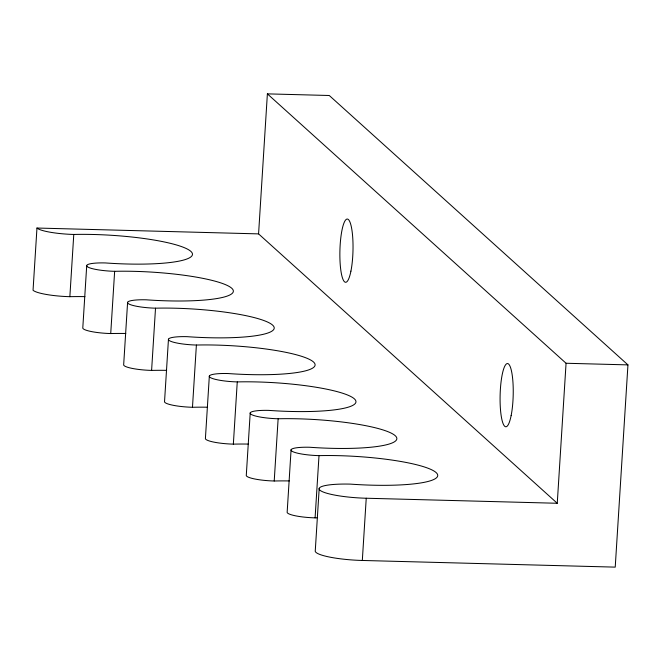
<?xml version="1.0" encoding="UTF-8"?>
<svg xmlns="http://www.w3.org/2000/svg" width="661" height="661" viewBox="0 0 661 661"><rect width="100%" height="100%" fill="white"/><g stroke="black" fill="none" stroke-linecap="round" stroke-linejoin="round"><path stroke-width="0.99" d="M258.575 233.887L267.383 93.87L566.064 363.261L557.256 503.269L258.575 233.887L36.966 228.037L33.05 290.27A31.274 5.321 3.6 0 0 69.859 296.682A82.253 14.005 3.6 0 1 84.922 296.624M69.859 296.682L73.776 234.457A31.274 5.321 3.6 0 1 36.966 228.037M86.723 265.466L82.807 327.691A23.366 3.974 3.6 0 0 110.726 333.549A82.253 14.005 3.6 0 1 125.788 333.483M110.726 333.549L114.642 271.316A23.366 3.974 3.6 0 1 87.145 266.523A23.366 3.974 3.6 0 1 105.355 262.938A82.253 14.005 3.6 0 0 190.839 251.37A82.253 14.005 3.6 0 0 73.776 234.457M127.598 302.325L123.681 364.55A23.366 3.974 3.6 0 0 151.6 370.408A82.253 14.005 3.6 0 1 166.663 370.35M151.6 370.408L155.517 308.183A23.366 3.974 3.6 0 1 128.019 303.391A23.366 3.974 3.6 0 1 146.23 299.805A82.253 14.005 3.6 0 0 231.714 288.229A82.253 14.005 3.6 0 0 114.642 271.316M168.464 339.192L164.548 401.417A23.366 3.974 3.6 0 0 192.475 407.275A82.253 14.005 3.6 0 1 207.537 407.209M192.475 407.275L196.391 345.042A23.366 3.974 3.6 0 1 168.886 340.25A23.366 3.974 3.6 0 1 187.104 336.664A82.253 14.005 3.6 0 0 272.588 325.096A82.253 14.005 3.6 0 0 155.517 308.183M209.339 376.051L205.422 438.284A23.366 3.974 3.6 0 0 233.35 444.134A82.253 14.005 3.6 0 1 248.404 444.076M233.35 444.134L237.258 381.909A23.366 3.974 3.6 0 1 209.76 377.117A23.366 3.974 3.6 0 1 227.971 373.531A82.253 14.005 3.6 0 0 313.454 361.955A82.253 14.005 3.6 0 0 196.391 345.042M250.213 412.918L246.297 475.143A23.366 3.974 3.6 0 0 274.216 481.001A82.253 14.005 3.6 0 1 289.278 480.935M274.216 481.001L278.132 418.768A23.366 3.974 3.6 0 1 250.635 413.976A23.366 3.974 3.6 0 1 268.845 410.39A82.253 14.005 3.6 0 0 354.329 398.823A82.253 14.005 3.6 0 0 237.258 381.909M291.08 449.777L287.171 512.011A23.366 3.974 3.6 0 0 315.09 517.86A82.253 14.005 3.6 0 1 317.007 517.819M315.09 517.86L319.007 455.636A23.366 3.974 3.6 0 1 291.509 450.843A23.366 3.974 3.6 0 1 309.72 447.257A82.253 14.005 3.6 0 0 395.204 435.682A82.253 14.005 3.6 0 0 278.132 418.768M319.197 488.372L315.28 550.596A39.363 6.701 3.6 0 0 362.319 560.462L615.226 567.13L627.95 364.889L329.269 95.498L267.383 93.87M362.319 560.462L366.235 498.237A39.363 6.701 3.6 0 1 319.907 490.165A39.363 6.701 3.6 0 1 350.586 484.125A82.253 14.005 3.6 0 0 436.078 472.549A82.253 14.005 3.6 0 0 319.007 455.636M566.064 363.261L627.95 364.889M366.235 498.237L557.256 503.269M350.917 271.142A31.637 6.536 -88.5 0 0 348.413 219.559A31.637 6.536 -88.5 0 0 340.027 261.318A31.637 6.536 -88.5 0 0 350.917 271.142M511.127 415.637A31.637 6.536 -88.5 0 0 508.615 364.054A31.637 6.536 -88.5 0 0 500.237 405.813A31.637 6.536 -88.5 0 0 511.127 415.637"/></g></svg>
